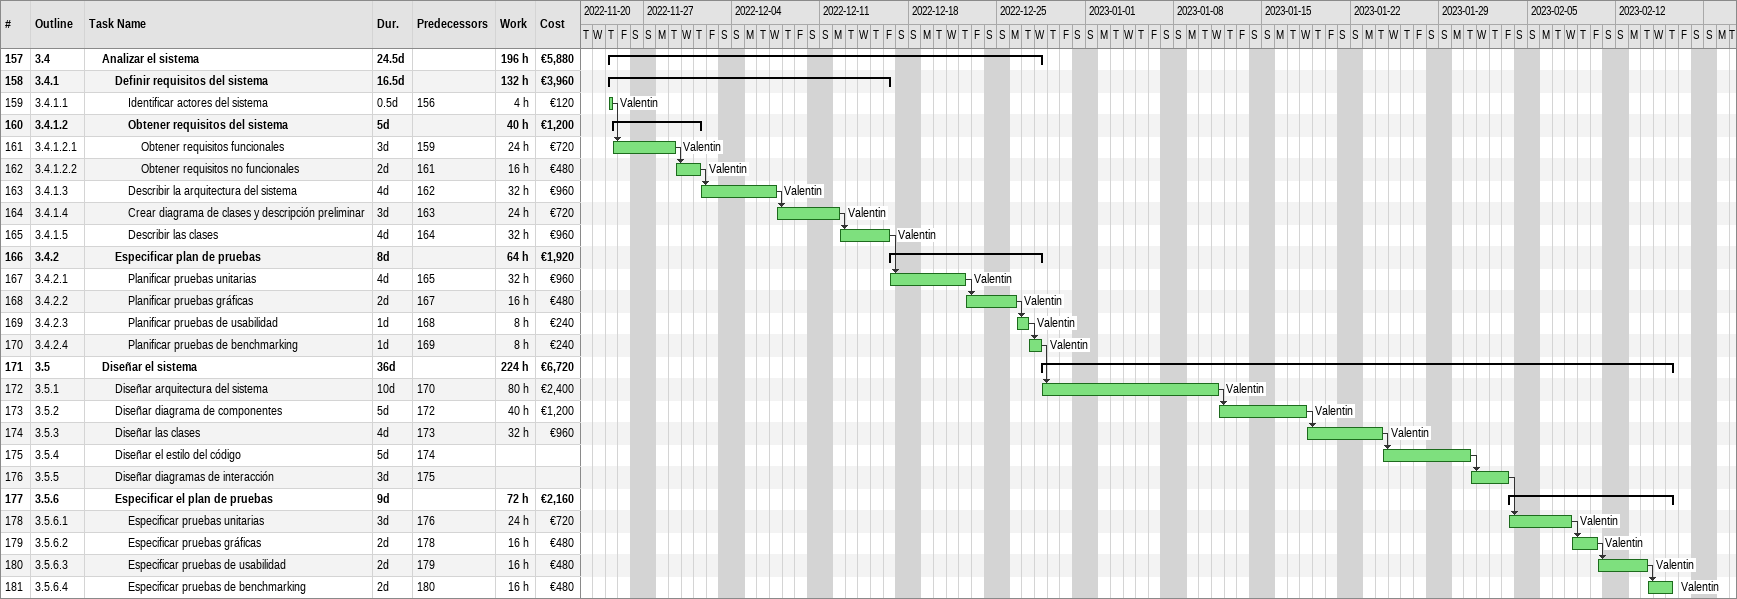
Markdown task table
| ID | WBS | Task | Duration | Start | Finish | Predecessors | Resources | Work (h) | Cost (€) |
|---|---|---|---|---|---|---|---|---|---|
| 157 | 3.4 | **Analizar el sistema** | 24.5d | 2022-11-24 | 2022-12-28 |  |  | 196 | 5880 |
| 158 | 3.4.1 | **Definir requisitos del sistema** | 16.5d | 2022-11-24 | 2022-12-16 |  |  | 132 | 3960 |
| 159 | 3.4.1.1 | Identificar actores del sistema | 0.5d | 2022-11-24 | 2022-11-24 | 156 | Valentin | 4 | 120 |
| 160 | 3.4.1.2 | **Obtener requisitos del sistema** | 5d | 2022-11-24 | 2022-12-01 |  |  | 40 | 1200 |
| 161 | 3.4.1.2.1 | Obtener requisitos funcionales | 3d | 2022-11-24 | 2022-11-29 | 159 | Valentin | 24 | 720 |
| 162 | 3.4.1.2.2 | Obtener requisitos no funcionales | 2d | 2022-11-29 | 2022-12-01 | 161 | Valentin | 16 | 480 |
| 163 | 3.4.1.3 | Describir la arquitectura del sistema | 4d | 2022-12-01 | 2022-12-07 | 162 | Valentin | 32 | 960 |
| 164 | 3.4.1.4 | Crear diagrama de clases y descripción preliminar | 3d | 2022-12-07 | 2022-12-12 | 163 | Valentin | 24 | 720 |
| 165 | 3.4.1.5 | Describir las clases | 4d | 2022-12-12 | 2022-12-16 | 164 | Valentin | 32 | 960 |
| 166 | 3.4.2 | **Especificar plan de pruebas** | 8d | 2022-12-16 | 2022-12-28 |  |  | 64 | 1920 |
| 167 | 3.4.2.1 | Planificar pruebas unitarias | 4d | 2022-12-16 | 2022-12-22 | 165 | Valentin | 32 | 960 |
| 168 | 3.4.2.2 | Planificar pruebas gráficas | 2d | 2022-12-22 | 2022-12-26 | 167 | Valentin | 16 | 480 |
| 169 | 3.4.2.3 | Planificar pruebas de usabilidad | 1d | 2022-12-26 | 2022-12-27 | 168 | Valentin | 8 | 240 |
| 170 | 3.4.2.4 | Planificar pruebas de benchmarking | 1d | 2022-12-27 | 2022-12-28 | 169 | Valentin | 8 | 240 |
| 171 | 3.5 | **Diseñar el sistema** | 36d | 2022-12-28 | 2023-02-16 |  |  | 224 | 6720 |
| 172 | 3.5.1 | Diseñar arquitectura del sistema | 10d | 2022-12-28 | 2023-01-11 | 170 | Valentin | 80 | 2400 |
| 173 | 3.5.2 | Diseñar diagrama de componentes | 5d | 2023-01-11 | 2023-01-18 | 172 | Valentin | 40 | 1200 |
| 174 | 3.5.3 | Diseñar las clases | 4d | 2023-01-18 | 2023-01-24 | 173 | Valentin | 32 | 960 |
| 175 | 3.5.4 | Diseñar el estilo del código | 5d | 2023-01-24 | 2023-01-31 | 174 |  |  |  |
| 176 | 3.5.5 | Diseñar diagramas de interacción | 3d | 2023-01-31 | 2023-02-03 | 175 |  |  |  |
| 177 | 3.5.6 | **Especificar el plan de pruebas** | 9d | 2023-02-03 | 2023-02-16 |  |  | 72 | 2160 |
| 178 | 3.5.6.1 | Especificar pruebas unitarias | 3d | 2023-02-03 | 2023-02-08 | 176 | Valentin | 24 | 720 |
| 179 | 3.5.6.2 | Especificar pruebas gráficas | 2d | 2023-02-08 | 2023-02-10 | 178 | Valentin | 16 | 480 |
| 180 | 3.5.6.3 | Especificar pruebas de usabilidad | 2d | 2023-02-10 | 2023-02-14 | 179 | Valentin | 16 | 480 |
| 181 | 3.5.6.4 | Especificar pruebas de benchmarking | 2d | 2023-02-14 | 2023-02-16 | 180 | Valentin | 16 | 480 |
